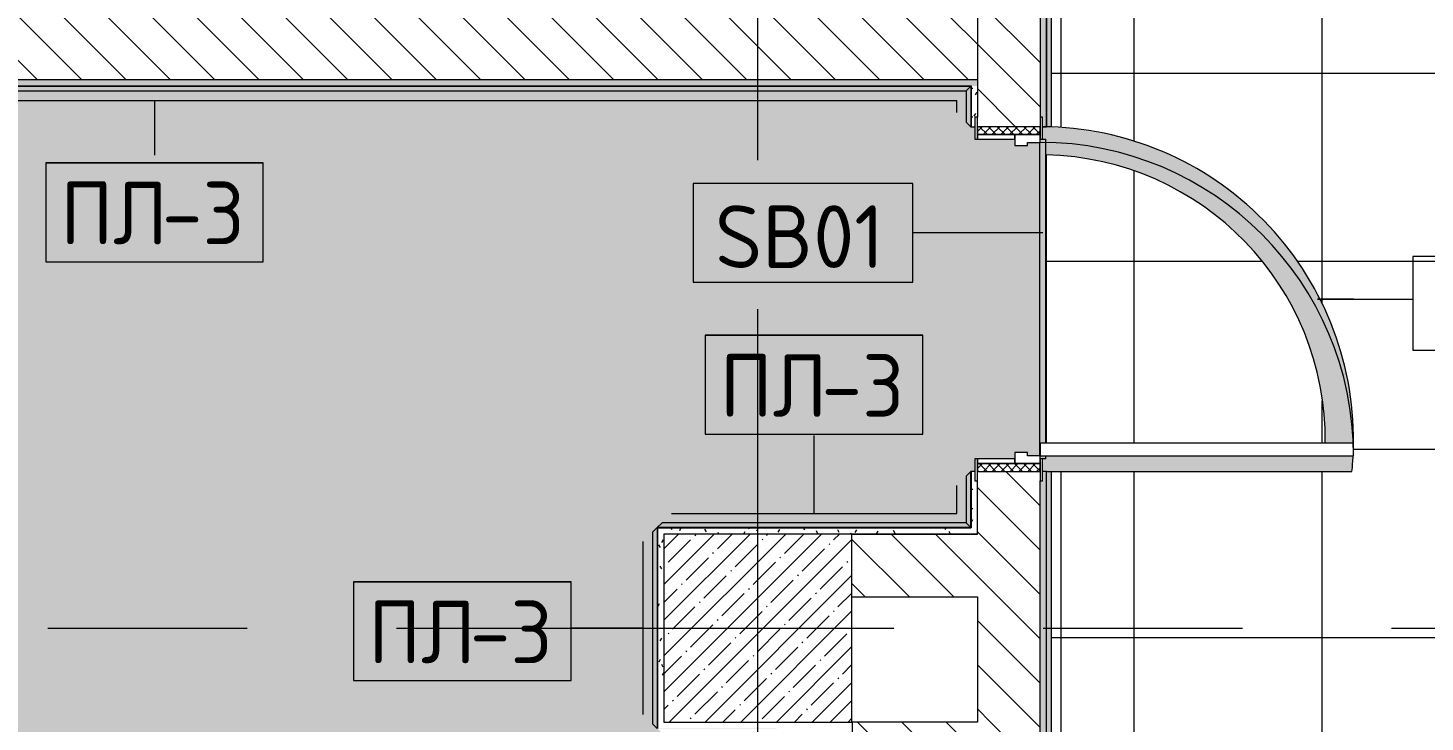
# Model space of a CAD drawing. Header units: millimetres. Extents: x -4005 to 195566, y -8553 to 29000.
# Drawn here: x 30981 to 35438, y 17850 to 20065 of the extents above; entities that cross this region are included whole.
import ezdxf

# ---------------------------------------------------------------- set-up
doc = ezdxf.new("R2010")
doc.units = ezdxf.units.MM
doc.linetypes.add('Осевая', pattern=[3175, 635, -476.25, 1587.5, -476.25])
for name, color, linetype, lineweight in [('A-DOOR', 7, 'Continuous', 9), ('A-DOOR-1', 7, 'Continuous', 13), ('A-DOOR-FRAM', 7, 'Continuous', 13), ('A-DOOR-FRAM-1', 7, 'Continuous', 9), ('A-FLOR-HRAL-IDEN', 7, 'Continuous', 9), ('A-FLOR-IDEN', 7, 'Continuous', 9), ('A-FLOR-PATT', 7, 'Continuous', 9), ('A-GENM-IDEN', 7, 'Continuous', 9), ('A-WALL', 7, 'Continuous', 9), ('I-WALL', 7, 'Continuous', 9), ('S-COLS', 7, 'Continuous', 9), ('Ограждение', 7, 'Continuous', 9), ('Оси-2', 7, 'Осевая', 9), ('Поручни', 7, 'Continuous', 9)]:
    doc.layers.add(name, color=color, linetype=linetype, lineweight=lineweight)
for name, color, linetype, lineweight, true_color in [('A-FLOR-1', 7, 'Continuous', 9, 0x787878), ('A-GENM-1', 7, 'Continuous', 9, 0xff8040), ('A-GENM-2', 7, 'Continuous', 9, 0x004000), ('A-WALL-1', 9, 'Continuous', 9, 0x808080), ('A-WALL-FNSH-1', 9, 'Continuous', 9, 0x808080), ('I-WALL-2', 9, 'Continuous', 9, 0x808080), ('S-COLS-1', 9, 'Continuous', 9, 0x808080)]:
    doc.layers.add(name, color=color, linetype=linetype, lineweight=lineweight, true_color=true_color)
doc.styles.add('GOST Common_1', font='GOST_Common.ttf', dxfattribs={"height": 200})
pattern_1 = [(135, (0, 0), (-70.71068, -70.71068), [])]
pattern_2 = [(0, (0, 0), (121.92, 30.48), [10.058, -81.382, 10.058, -81.382, -487.68]), (0, (0, 0), (121.92, 30.48), [-182.88, 10.058, -172.822, 10.058, -81.382, -213.36]), (0, (0, 0), (121.92, 30.48), [-457.2, 10.058, -50.902, 10.058, -142.342]), (120, (45.72, 15.24), (-87.356454, 90.345817), [10.058, -81.382, 10.058, -81.382, -487.68]), (120, (45.72, 15.24), (-87.356454, 90.345817), [-182.88, 10.058, -172.822, 10.058, -81.382, -213.36]), (120, (45.72, 15.24), (-87.356454, 90.345817), [-457.2, 10.058, -50.902, 10.058, -142.342]), (240, (60.96, 76.2), (-34.563546, -120.825817), [10.058, -81.382, 10.058, -81.382, -487.68]), (240, (60.96, 76.2), (-34.563546, -120.825817), [-182.88, 10.058, -172.822, 10.058, -81.382, -213.36]), (240, (60.96, 76.2), (-34.563546, -120.825817), [-457.2, 10.058, -50.902, 10.058, -142.342])]

# ---------------------------------------------------------------- blocks, each defined once
blk = doc.blocks.new('BSC_Колонна _Прямоугольная - 600х600-V22-План отделки полов с раскладкой материалов 1 этажа в осях 1-12')
at = {"layer": 'S-COLS'}
h = blk.add_hatch(dxfattribs=at)
h.set_pattern_fill('FP_40', color=256, style=0, pattern_type=2)
h.set_pattern_definition([(45, (-33310, -18150), (-57.02463, 57.02463), []), (45, (-33252.975, -18150), (-57.02463, 57.02463), [100.806, -20.161, 3.353, -16.808])])
h.paths.add_polyline_path([(162.5, -300), (300, -300), (300, 300), (-300, 300), (-300, -300), (80.5, -300)])
at = {"layer": 'S-COLS-1'}
for p, q in [((300, 300), (-300, 300)), ((-300, 300), (-300, -300)), ((300, -300), (300, 300)), ((-300, -300), (300, -300))]:
    blk.add_line(p, q, dxfattribs=at)
blk = doc.blocks.new('110_Дверь_СКБ_1Ст_Внутренняя1 - Д-4к_п__1100x2100h_Артистические EI30-23988509-План отделки полов с раскладкой материалов 1 этажа в осях 1-12')
at = {"layer": 'A-DOOR'}
h = blk.add_hatch(dxfattribs=at)
h.set_pattern_fill('FP_54', color=256, style=0, pattern_type=2)
h.set_pattern_definition([(135, (1751.41, 164.685), (-14.14214, -14.14214), []), (225, (1751.41, 164.685), (14.14214, -14.14214), [])])
h.paths.add_polyline_path([(562.5, 20), (562.5, 100), (537.5, 100), (537.5, -100), (562.5, -100)])
at = {"layer": 'A-DOOR-FRAM-1'}
h = blk.add_hatch(dxfattribs=at)
h.set_pattern_fill('FP_55', color=256, style=0, pattern_type=2)
h.set_pattern_definition([(45, (-371.384, 164.685), (-14.1421, 14.1421), []), (135, (-371.384, 164.685), (-14.1421, -14.1421), [])])
h.paths.add_polyline_path([(-512.5, 99.8), (-512.5, 100), (-537.5, 100), (-537.5, -100), (-512.5, -100), (-512.5, 98)])
at = {"layer": 'A-DOOR'}
blk.add_arc((512.5, 100), 1000, 90, 180, dxfattribs=at)
at = {"layer": 'A-DOOR-1'}
for p, q in [((512.5, 1100), (472.5, 1100)), ((472.5, 1100), (472.5, 100)), ((512.5, 100), (512.5, 1100)), ((472.5, 100), (512.5, 100))]:
    blk.add_line(p, q, dxfattribs=at)
at = {"layer": 'A-DOOR-FRAM'}
for p, q in [((-497.5, 108), (-567.5, 108)), ((-567.5, 108), (-567.5, 100)), ((-567.5, 100), (-497.5, 100)), ((-512.5, 100), (-537.5, 100)), ((-537.5, 100), (-537.5, -100)), ((-487.5, 100), (-512.5, 100)), ((-512.5, 100), (-512.5, 20)), ((-512.5, -100), (-512.5, 100)), ((-497.5, 100), (-512.5, 100)), ((-512.5, 100), (-512.5, 99)), ((-512.5, 99), (-497.5, 99)), ((-497.5, 100), (-497.5, 108)), ((-497.5, 99), (-497.5, 100)), ((-487.5, 60), (-487.5, 100)), ((512.5, 100), (512.5, 60)), ((537.5, 100), (512.5, 100)), ((592.5, 108), (522.5, 108)), ((522.5, 108), (522.5, 100)), ((537.5, 100), (522.5, 100)), ((522.5, 100), (522.5, 99)), ((522.5, 100), (592.5, 100)), ((522.5, 99), (537.5, 99)), ((537.5, 20), (537.5, 100)), ((562.5, 100), (537.5, 100)), ((537.5, 100), (537.5, -100)), ((537.5, 99), (537.5, 100)), ((562.5, -100), (562.5, 100)), ((592.5, 100), (592.5, 108)), ((-477.5, 60), (-487.5, 60)), ((-477.5, 20), (-477.5, 60)), ((512.5, 60), (502.5, 60)), ((502.5, 60), (502.5, 20)), ((-512.5, 20), (-477.5, 20)), ((-497.5, 20), (-512.5, 20)), ((-512.5, 20), (-512.5, -100)), ((-497.5, -100), (-497.5, 20)), ((502.5, 20), (537.5, 20)), ((537.5, 20), (522.5, 20)), ((522.5, 20), (522.5, -100)), ((537.5, -100), (537.5, 20)), ((-497.5, -100), (-567.5, -100)), ((-567.5, -100), (-567.5, -108)), ((-567.5, -108), (-497.5, -108)), ((-537.5, -100), (-512.5, -100)), ((-512.5, -100), (-497.5, -100)), ((-497.5, -108), (-497.5, -100)), ((522.5, -100), (537.5, -100)), ((592.5, -100), (522.5, -100)), ((522.5, -100), (522.5, -108)), ((522.5, -108), (592.5, -108)), ((537.5, -100), (562.5, -100)), ((592.5, -108), (592.5, -100))]:
    blk.add_line(p, q, dxfattribs=at)
blk = doc.blocks.new('Плинтус - Плинтус керамогранит бежевый-32865284-План отделки полов с раскладкой материалов 1 этажа в осях 1-12')
at = {"layer": 'A-GENM-1'}
blk.add_hatch(color=256, dxfattribs=at).paths.add_polyline_path([(4906, 15), (0, 15), (0, 0), (4891, 0)])
for p, q in [((0, 45), (4936, 45)), ((0, 0), (0, 15)), ((4906, 15), (0, 15)), ((4891, 0), (0, 0)), ((4891, 0), (4906, 15))]:
    blk.add_line(p, q, dxfattribs=at)
blk = doc.blocks.new('Плинтус - Плинтус керамогранит бежевый-33446224-План отделки полов с раскладкой материалов 1 этажа в осях 1-12')
at = {"layer": 'A-GENM-1'}
blk.add_hatch(color=256, dxfattribs=at).paths.add_polyline_path([(3250.2, 15), (15, 15), (0, 0), (3250.2, 0)])
for p, q in [((45, 45), (3250.2, 45)), ((15, 15), (0, 0)), ((3250.2, 0), (0, 0)), ((3250.2, 15), (15, 15)), ((3250.2, 15), (3250.2, 0))]:
    blk.add_line(p, q, dxfattribs=at)
blk = doc.blocks.new('Плинтус - Плинтус темный _ст_школа_-32863693-План отделки полов с раскладкой материалов 1 этажа в осях 1-12')
at = {"layer": 'A-GENM-2'}
blk.add_hatch(color=256, dxfattribs=at).paths.add_polyline_path([(0, 0), (999.9, 0.1), (985, 15), (15, 15), (1, 1)])
for p, q in [((45, 45), (955, 45)), ((15, 15), (0, 0)), ((1000, 0), (0, 0)), ((985, 15), (15, 15)), ((1000, 0), (985, 15))]:
    blk.add_line(p, q, dxfattribs=at)
blk = doc.blocks.new('Плинтус - Плинтус темный _ст_школа_-32863688-План отделки полов с раскладкой материалов 1 этажа в осях 1-12')
at = {"layer": 'A-GENM-2'}
blk.add_hatch(color=256, dxfattribs=at).paths.add_polyline_path([(0, 0), (641, 1), (627, 15), (15, 15), (1, 1)])
for p, q in [((45, 45), (597, 45)), ((15, 15), (0, 0)), ((642, 0), (0, 0)), ((627, 15), (15, 15)), ((642, 0), (627, 15))]:
    blk.add_line(p, q, dxfattribs=at)
blk = doc.blocks.new('Плинтус - Плинтус темный _ст_школа_-32863698-План отделки полов с раскладкой материалов 1 этажа в осях 1-12')
at = {"layer": 'A-GENM-2'}
blk.add_hatch(color=256, dxfattribs=at).paths.add_polyline_path([(3514.1, -15), (5193, -15), (5206.6, 0), (0.1, -0.1), (15, -15), (3467.6, -15)])
for p, q in [((0, 0), (5208, 0)), ((15, -15), (5193, -15)), ((5193, -15), (5208, 0)), ((45, -45), (5163, -45))]:
    blk.add_line(p, q, dxfattribs=at)
blk = doc.blocks.new('Плинтус - Плинтус темный _ст_школа_-32863699-План отделки полов с раскладкой материалов 1 этажа в осях 1-12')
at = {"layer": 'A-GENM-2'}
blk.add_hatch(color=256, dxfattribs=at).paths.add_polyline_path([(0, 0), (129, 0), (114, 15), (15, 15)])
for p, q in [((45, 45), (84, 45)), ((15, 15), (0, 0)), ((129, 0), (0, 0)), ((114, 15), (15, 15)), ((129, 0), (114, 15))]:
    blk.add_line(p, q, dxfattribs=at)
blk = doc.blocks.new('Плинтус - Плинтус темный _ст_школа_-32863700-План отделки полов с раскладкой материалов 1 этажа в осях 1-12')
at = {"layer": 'A-GENM-2'}
blk.add_hatch(color=256, dxfattribs=at).paths.add_polyline_path([(0, 0), (178.8, 0.2), (164, 15), (15, 15), (0.1, 0.1)])
for p, q in [((45, 45), (134, 45)), ((15, 15), (0, 0)), ((179, 0), (0, 0)), ((164, 15), (15, 15)), ((179, 0), (164, 15))]:
    blk.add_line(p, q, dxfattribs=at)
blk = doc.blocks.new('Ограждение - Ограждение-32870510-План отделки полов с раскладкой материалов 1 этажа в осях 1-12')
at = {"layer": 'Ограждение'}
h = blk.add_hatch(color=256, dxfattribs=at)
h.paths.add_polyline_path([(34210, 18700), (34210.4, 18740), (34228, 18740), (34228, 19710), (34210, 19710), (34209.7, 19700), (34208, 19700), (34208, 18700)])
h.paths.add_polyline_path([(34218, 18690), (34228, 18690), (34228, 18700), (34210, 18700), (34210, 18690)])
at = {"layer": 'Поручни'}
for p, q in [((34208, 19700), (34208, 18700)), ((34218, 19710), (34228, 19710)), ((34228, 18740), (34228, 19710)), ((34228, 18690), (34218, 18690)), ((34228, 18690), (34228, 18700))]:
    blk.add_line(p, q, dxfattribs=at)
blk = doc.blocks.new('Mark Reiling - Mark Reiling-26174330-План отделки полов с раскладкой материалов 1 этажа в осях 1-12')
at = {"layer": 'A-GENM-IDEN'}
for p, q in [((-3.47, 1.49), (-3.47, -1.663)), ((-3.47, 1.49), (3.47, 1.49)), ((3.47, 1.49), (-3.47, 1.49)), ((-3.47, 1.49), (-3.47, -1.663)), ((3.47, -1.663), (3.47, 1.49)), ((3.47, -1.663), (3.47, 1.49)), ((-3.47, -1.663), (3.47, -1.663)), ((-3.47, -1.663), (3.47, -1.663))]:
    blk.add_line(p, q, dxfattribs=at)
blk = doc.blocks.new('М_перекрытий_ЭП - Типоразмер-25383776-План отделки полов с раскладкой материалов 1 этажа в осях 1-12')
at = {"layer": 'A-FLOR-IDEN'}
for p, q in [((3.352, 1.578), (-3.336, 1.578)), ((-3.336, 1.578), (-3.336, -1.406)), ((3.352, -1.406), (3.352, 1.578)), ((-3.336, -1.406), (3.352, -1.406))]:
    blk.add_line(p, q, dxfattribs=at)
blk = doc.blocks.new('М_ограждение1 - Типоразмер-32868623-План отделки полов с раскладкой материалов 1 этажа в осях 1-12')
at = {"layer": 'A-FLOR-HRAL-IDEN'}
for p, q in [((3.352, 1.797), (-3.648, 1.797)), ((-3.648, 1.797), (-3.648, -1.359)), ((3.352, -1.359), (3.352, 1.797)), ((-3.648, -1.359), (3.352, -1.359))]:
    blk.add_line(p, q, dxfattribs=at)

msp = doc.modelspace()

# ---------------------------------------------------------------- hatches: boundary and pattern name
at = {"layer": 'A-FLOR-PATT'}
h = msp.add_hatch(dxfattribs=at)
h.set_pattern_fill('FP_125', color=256, style=0, pattern_type=2)
h.set_pattern_definition([(0, (27309.74, 15720), (0, 600), []), (90, (27309.74, 15720), (-600, 4e-14), [])])
h.paths.add_polyline_path([(22569, 10879), (22570, 10880), (22569, 11880), (22569, 11879), (22569, 10880)])
h.paths.add_polyline_path([(28055.3, 7920), (25010, 7921), (25010, 7936), (30210, 7936), (30210, 8851.7), (30318.1, 8851.2), (30425.3, 8838.3), (30530.4, 8813.3), (30632, 8776.3), (30728.6, 8727.9), (30819, 8668.7), (30908.3, 8593), (30976.6, 8521.3), (31041.7, 8435.1), (31096.4, 8341.9), (31140.1, 8243.1), (31172.2, 8139.9), (31214.4, 8199.4), (31265.7, 8251.2), (31324.8, 8293.9), (31391.9, 8326.9), (31459.8, 8347.7), (31532.1, 8357.4), (31605, 8355.2), (31605, 7920), (32710, 7921), (32710, 7936), (38493.3, 7936), (38493.3, 8127.9), (37568.1, 8127.9), (37574.7, 8232.1), (37592.6, 8334.9), (37621.4, 8435.2), (37663.7, 8537.2), (37712.3, 8626.5), (37769.6, 8709.7), (37837.7, 8788.8), (37913.9, 8860.1), (37997.4, 8922.8), (38087.1, 8976.2), (38182, 9019.6), (38281, 9052.6), (38181.7, 9091.1), (38087, 9140), (37998.1, 9198.6), (37915.9, 9266.4), (37841.4, 9342.6), (37775.4, 9426.3), (37718.7, 9516.5), (37671.9, 9612.2), (37635.5, 9712.3), (37610, 9815.8), (37595.7, 9921.4), (37592.7, 10027.9), (38493.3, 10027.9), (38493.3, 10120), (38504, 10120), (38504, 10664), (37954, 10664), (37954, 11236), (38234, 11236), (38234, 12100), (37887.3, 12100), (37880.1, 12164.9), (37880.1, 12175), (37870, 12175), (37870, 12225), (37883.6, 12225), (37883.9, 12230.1), (37898.5, 12293.8), (37923.5, 12354.1), (37958.3, 12409.4), (38001.8, 12458.1), (38052.7, 12498.9), (37947.1, 12528.6), (37838.9, 12573.1), (37747.7, 12622.3), (37658.4, 12683.8), (37575.4, 12755.6), (37500.8, 12836), (37435.5, 12924.1), (37380.1, 13018.8), (37335.5, 13119), (37302.1, 13223.5), (37280.4, 13331.1), (37270.6, 13440.3), (37272.8, 13550), (38234, 13550), (38234, 21575.3), (37940, 21575.3), (37940, 22975.3), (38270, 22975.3), (38270, 23004), (34230, 23003), (34231, 19748.9), (34322.1, 19743.7), (34431.8, 19725.1), (34538.8, 19694.4), (34641.7, 19652), (34739.2, 19598.5), (34830.2, 19534.5), (34915.5, 19458.4), (34988.1, 19378.1), (35053.1, 19287.8), (35107.6, 19190.8), (35151, 19088.3), (35182.8, 18981.7), (35202.5, 18872.2), (35209.9, 18761.2), (35210, 18740), (35209.9, 18700), (35207.2, 18700), (35205, 18650), (34246, 18650), (34246, 13744), (28076, 13744), (28076, 12730), (28061, 12730), (28061, 13759), (34231, 13760), (34230, 13760), (28060, 13759), (28060, 12120), (28640, 12120), (28640, 12080), (28060, 12080), (28061, 11240), (28640, 11240), (28640, 11200), (28060, 11200), (28060, 10880), (28061, 10880.5), (28061, 11150), (28076, 11150), (28076, 10864), (23810, 10864), (23810, 10300), (23770, 10300), (23770, 10864), (22930, 10864), (22930, 10300), (22890, 10300), (22890, 10864), (22569, 10864), (22569, 10879), (22554, 10864), (22554, 11864), (22310, 11864), (22310, 10956.3), (22206.6, 10956.5), (22103.8, 10968), (22002.9, 10990.6), (21905.1, 11024.2), (21811.5, 11068.2), (21723.3, 11122.2), (21641.5, 11185.5), (21567.1, 11257.4), (21500.1, 11338.4), (21444.1, 11423.2), (21396.9, 11515.2), (21360, 11611.9), (21323.1, 11515.2), (21271.4, 11416.3), (21216, 11333.4), (21152.9, 11257.4), (21078.5, 11185.5), (20996.7, 11122.2), (20908.5, 11068.2), (20814.9, 11024.2), (20717.1, 10990.6), (20606.7, 10966.9), (20510, 10956.5), (20410, 10956.3), (20410, 11864), (20246, 11864), (20246, 10900), (20231, 10900), (20231, 11879), (20230, 11879), (20231, 10855.2), (20730.3, 10855.2), (20730.3, 9040), (20230, 9040), (20230, 7936), (22510, 7936), (22510, 7921), (22530, 7921), (22530, 8851.7), (22638.1, 8851.2), (22745.3, 8838.3), (22850.4, 8813.3), (22952, 8776.3), (23048.6, 8727.9), (23139, 8668.7), (23228.3, 8593), (23296.6, 8521.3), (23361.7, 8435.1), (23416.4, 8341.9), (23460.1, 8243.1), (23492.2, 8139.9), (23534.4, 8199.4), (23585.7, 8251.2), (23644.8, 8293.9), (23711.9, 8326.9), (23779.8, 8347.7), (23852.1, 8357.4), (23925, 8355.2), (23925, 7920), (27959.7, 7920)])
h.paths.add_polyline_path([(30611.1, 7928), (31109.1, 7928), (31104.2, 8012.4), (31086.8, 8110.4), (31058, 8205.8), (31018.3, 8297.1), (30968.2, 8383.1), (30902, 8469.3), (30839.6, 8534.7), (30762.9, 8598.3), (30679.3, 8652.4), (30590, 8696.3), (30496.1, 8729.5), (30399, 8751.6), (30300, 8762.1), (30300, 7928)])
h.paths.add_polyline_path([(31515, 7928), (31515, 8265.7), (31448.1, 8251.2), (31390.1, 8227.2), (31337.4, 8193.5), (31290.2, 8149.5), (31251.7, 8097.6), (31223.3, 8039.5), (31205.9, 7977.3), (31201.4, 7928), (31223.3, 7928)])
h.paths.add_polyline_path([(23429.1, 7928), (23424.2, 8012.4), (23406.8, 8110.4), (23378, 8205.8), (23338.3, 8297.1), (23288.2, 8383.1), (23222, 8469.3), (23159.6, 8534.7), (23082.9, 8598.3), (22999.3, 8652.4), (22910, 8696.3), (22816.1, 8729.5), (22719, 8751.6), (22620, 8762.1), (22620, 7928), (23424.2, 7928)])
h.paths.add_polyline_path([(23525.9, 7928), (23835, 7928), (23835, 8265.7), (23768.1, 8251.2), (23710.1, 8227.2), (23657.4, 8193.5), (23610.2, 8149.5), (23571.7, 8097.6), (23543.3, 8039.5), (23525.9, 7977.3), (23521.4, 7928)])
h.paths.add_polyline_path([(37945.5, 8217.9), (38493.3, 8217.9), (38493.3, 8994.7), (38413.4, 8988.2), (38311.3, 8967.5), (38212, 8934.7), (38116.7, 8890), (38027.5, 8834.3), (37943.8, 8766.5), (37872, 8692.9), (37808.1, 8609.3), (37754.6, 8518.7), (37712.3, 8422.3), (37681.9, 8321.5), (37663.7, 8217.9), (37913.9, 8217.9)])
h.paths.add_polyline_path([(20680.3, 9090), (20680.3, 10805.2), (20230, 10805.2), (20230, 9090)])
h.paths.add_polyline_path([(38493.3, 9099.5), (38493.3, 9937.9), (37684.7, 9937.9), (37698.7, 9831.2), (37725.2, 9726.9), (37763.9, 9626.5), (37814.1, 9531.3), (37875.2, 9442.8), (37946.3, 9362), (38026.5, 9290.3), (38114.5, 9228.4), (38212.5, 9176.2), (38309.4, 9138), (38415.1, 9110.4)])
h.paths.add_polyline_path([(38520, 10120), (38519, 10680), (38519, 10679), (38519, 10120)])
h.paths.add_polyline_path([(37990, 10679), (37970, 10680), (37970, 11220), (38250, 11221), (38249, 11221), (37969, 11220), (37970, 10679), (37970.2, 10679)])
h.paths.add_polyline_path([(22210, 11047), (22210, 11880), (20510, 11880), (20510, 11047), (20606.7, 11058.1), (20694.2, 11077.7), (20787.3, 11110.1), (20876, 11153), (20959.2, 11205.9), (21035.8, 11267.9), (21104.7, 11338.4), (21169.2, 11423.2), (21216, 11500.7), (21257, 11590.4), (21287.3, 11684.1), (21306.6, 11780.8), (21314.7, 11879), (21405.3, 11879), (21413.4, 11780.8), (21432.7, 11684.1), (21463, 11590.4), (21504, 11500.7), (21555, 11416.3), (21616.7, 11336.9), (21684.2, 11267.9), (21760.8, 11205.9), (21844, 11153), (21932.7, 11110.1), (22025.8, 11077.7), (22122, 11056.2), (22206.6, 11047.3)])
h.paths.add_polyline_path([(28076, 11850), (28061, 11850), (28061, 12030), (28076, 12030)])
h.paths.add_polyline_path([(37975.4, 12225), (38250, 12225), (38250, 12481.9), (38194.4, 12472.9), (38141.5, 12453.6), (38093.1, 12424.8), (38051, 12387.4), (38016.6, 12342.9), (37991.1, 12292.7), (37975.4, 12238.6), (37974.1, 12225)])
h.paths.add_polyline_path([(38250, 12565.2), (38249, 13425), (37370, 13425), (37370, 13460), (37360.1, 13460), (37370, 13343.9), (37388.8, 13247.9), (37421.6, 13145.8), (37466.2, 13048.4), (37522, 12956.8), (37588.1, 12872.4), (37663.7, 12796.4), (37748.8, 12729.1), (37845.4, 12670.6), (37936.2, 12628.4), (38038.1, 12595.1), (38143.1, 12573.9), (38194.4, 12569.7)])
h.paths.add_polyline_path([(38249, 13550), (38250, 13550), (38249, 14474.1)])
h.paths.add_polyline_path([(35119.9, 18740), (35115.3, 18842.6), (35099.1, 18944), (35071.6, 19042.9), (35033.1, 19138.1), (34984.1, 19228.4), (34925.3, 19312.6), (34857.3, 19389.6), (34778, 19460.7), (34697.7, 19518.3), (34608, 19568.3), (34513.3, 19608), (34414.7, 19636.7), (34313.5, 19654.1), (34230, 19658.9), (34230.4, 18740), (35115.3, 18740)])
h.paths.add_polyline_path([(34231, 19750), (34231, 23000.2), (35189.8, 23000.2), (35189.8, 22985.2), (34246, 22985.2), (34246, 19750)])
h.paths.add_polyline_path([(38532, 21550.3), (38532, 21575), (38490, 21575), (38490, 21550.3), (38493.3, 21550.3)])
h.paths.add_polyline_path([(38680, 21590.3), (38680, 21635.3), (38710, 21635.3), (38710, 21625.3), (38748.9, 21625.3), (38748.9, 21715.3), (38760, 21715.3), (38760, 22875.3), (38745.9, 22875.3), (38745.9, 22925.3), (38710, 22925.3), (38710, 22915.3), (38680, 22915.3), (38680, 22960.3), (38540, 22960.3), (38540, 22925.3), (38538.3, 22925.3), (38538.3, 21625.3), (38540, 21625.3), (38540, 21590.3)])
h.paths.add_polyline_path([(38288.7, 21625.3), (38493.3, 21625.3), (38493.3, 22925.3), (37990, 22925.3), (37990, 21625.3), (38270, 21625.3)])
h.paths.add_polyline_path([(38490, 22975.3), (38532, 22975.3), (38532, 23004), (38490, 23004)])
h.paths.add_polyline_path([(36990, 22983), (35190, 22983), (35190, 23003), (38249, 23002), (38249, 22987), (36990, 22987)])
h = msp.add_hatch(color=256, dxfattribs=at)
h.paths.add_polyline_path([(33369.5, 15220), (33370.5, 15221), (33369.5, 17830), (32990, 17830), (32990, 18470), (33990, 18471), (33990, 18650), (34002, 18650), (34002, 18690), (34130, 18690), (34130, 18710), (34170, 18710), (34170, 18700), (34208, 18700), (34208, 19700), (34170, 19700), (34170, 19690), (34130, 19690), (34130, 19710), (34002, 19710), (34002, 19750), (33990, 19750), (33989, 19880), (28780, 19879), (28781, 15220), (33354.5, 15220)])
h.paths.add_polyline_path([(32989, 18471), (33004, 18486), (33974, 18486), (33974, 18635), (33989, 18649.8), (33988.9, 18471), (32990, 18471)])
h.paths.add_polyline_path([(32989, 17829), (32974, 17844), (32974, 18456), (32989, 18469.7), (32989, 17830)])
h.paths.add_polyline_path([(28796, 15221), (28781, 15222.2), (28781.3, 19879), (33989, 19878.6), (33989, 19750), (33974, 19765), (33974, 19864), (28796, 19864), (28796, 15236), (33354.5, 15236), (33354.5, 17814), (33004, 17814), (32990.1, 17829), (33369.5, 17829), (33369.4, 15221), (30565.6, 15221)])
h.paths.add_polyline_path([(30011.3, 17811.4), (30003.1, 17811.4), (29973.1, 17841.4), (29973.1, 18456.4), (30003.1, 18486.4), (30616.3, 18486.4), (30646.3, 18456.4), (30646.3, 17841.4), (30616.3, 17811.4), (30610, 17811.4)])
h.paths.add_polyline_path([(30631.3, 17826.4), (30631.3, 18471.4), (29988.1, 18471.4), (29988.3, 17826.4), (30630, 17826.4)])
h.paths.add_polyline_path([(29990, 17830), (29990, 18470), (30630, 18470), (30630, 17830), (30010, 17830)])
h.paths.add_polyline_path([(34228, 18740), (34230, 18740), (34230, 19658.9), (34228, 19659), (34228, 18795.2)])
h.paths.add_polyline_path([(34230, 19748.9), (34230, 19750), (34228, 19749)])
h = msp.add_hatch(color=256, dxfattribs=at)
h.paths.add_polyline_path([(34826.8, 18650), (35205, 18650), (35207.2, 18700), (34228, 18700), (34228, 18690), (34218, 18690), (34218, 18650), (34246, 18650)])
h.paths.add_polyline_path([(35119.9, 18740), (35209, 18740), (35209.9, 18761.2), (35202.5, 18872.2), (35182.8, 18981.7), (35151, 19088.3), (35107.6, 19190.8), (35053.1, 19287.8), (34984.1, 19382.6), (34913.5, 19460.7), (34826.8, 19536.8), (34739.2, 19598.5), (34641.7, 19652), (34538.8, 19694.4), (34431.8, 19725.1), (34313.5, 19744.2), (34218, 19749.6), (34218, 19710), (34228, 19710), (34228, 19659), (34313.5, 19654.1), (34414.7, 19636.7), (34513.3, 19608), (34608, 19568.3), (34697.7, 19518.3), (34781.2, 19458.4), (34857.3, 19389.6), (34925.3, 19312.6), (34984.1, 19228.4), (35033.1, 19138.1), (35071.6, 19042.9), (35099.1, 18944), (35115.3, 18842.6), (35119, 18761.2)])
at = {"layer": 'I-WALL'}
h = msp.add_hatch(dxfattribs=at)
h.set_pattern_fill('FP_20', color=256, style=0, pattern_type=2)
h.set_pattern_definition(pattern_1)
h.paths.add_polyline_path([(34210, 17850), (34210, 18650), (34010, 18650), (34010, 17850), (34130, 17850)])
h.paths.add_polyline_path([(34010, 19750), (34210, 19750), (34210, 23400), (34010, 23400), (34010, 19775.6)])
h = msp.add_hatch(dxfattribs=at)
h.set_pattern_fill('FP_20', color=256, style=0, pattern_type=2)
h.set_pattern_definition(pattern_1)
h.paths.add_polyline_path([(33990, 19900), (34010, 19900), (34010, 20100), (28760, 20100), (28760, 19900), (33472.5, 19900)])
h = msp.add_hatch(dxfattribs=at)
h.set_pattern_fill('FP_20', color=256, style=0, pattern_type=2)
h.set_pattern_definition(pattern_1)
h.paths.add_polyline_path([(33990, 18250), (34010, 18250), (34010, 18450), (33610, 18450), (33610.5, 18250)])
h = msp.add_hatch(dxfattribs=at)
h.set_pattern_fill('FP_20', color=256, style=0, pattern_type=2)
h.set_pattern_definition(pattern_1)
h.paths.add_polyline_path([(33990, 17650), (34210, 17650), (34210, 17850), (33610.5, 17850), (33610.5, 17650)])
at = {"layer": 'I-WALL-2'}
h = msp.add_hatch(dxfattribs=at)
h.set_pattern_fill('FP_116', color=256, style=0, pattern_type=2)
h.set_pattern_definition(pattern_2)
h.paths.add_polyline_path([(34210, 13760), (34230, 13760), (34230, 18650), (34218, 18650), (34218, 18620), (34210, 18620), (34210, 13772.6)])
h.paths.add_polyline_path([(34230, 19750), (34230, 23004), (34210, 23004), (34210.2, 19780), (34218, 19780), (34218, 19750)])
h = msp.add_hatch(dxfattribs=at)
h.set_pattern_fill('FP_116', color=256, style=0, pattern_type=2)
h.set_pattern_definition(pattern_2)
h.paths.add_polyline_path([(34010, 19880), (34010, 19900), (28780, 19900), (28781, 19880), (33990, 19880)])
h = msp.add_hatch(dxfattribs=at)
h.set_pattern_fill('FP_116', color=256, style=0, pattern_type=2)
h.set_pattern_definition(pattern_2)
h.paths.add_polyline_path([(34010, 18450), (34010, 18620), (34002, 18620), (34002, 18650), (33990, 18650), (33990, 18450)])
h.paths.add_polyline_path([(33990, 19750), (34002, 19750), (34002, 19780), (34010, 19780), (34010, 19880), (33990, 19880), (33990, 19875.5)])
h = msp.add_hatch(dxfattribs=at)
h.set_pattern_fill('FP_116', color=256, style=0, pattern_type=2)
h.set_pattern_definition(pattern_2)
h.paths.add_polyline_path([(32990, 18450), (33990, 18450), (33989, 18470), (32990, 18470)])
h = msp.add_hatch(dxfattribs=at)
h.set_pattern_fill('FP_116', color=256, style=0, pattern_type=2)
h.set_pattern_definition(pattern_2)
h.paths.add_polyline_path([(32990, 17830), (33010, 17830), (33010, 18450), (32990, 18449.6)])

# ---------------------------------------------------------------- linework, layer by layer
at = {"layer": 'A-FLOR-1'}
for p, q in [((34230, 18740), (34230, 19658.9)), ((34246, 18650), (35205, 18650))]:
    msp.add_line(p, q, dxfattribs=at)
for radius, start, end in [(1000, 359.4252, 89.5408), (910, 359.3704, 88.8631), (1000, 354.2608, 357.1299)]:
    msp.add_arc((34210, 18750), radius, start, end, dxfattribs=at)
at = {"layer": 'A-FLOR-HRAL-IDEN'}
msp.add_line((34218.3, 19411.6), (33803.5, 19411.6), dxfattribs=at)
at = {"layer": 'A-FLOR-IDEN'}
for p, q in [((35095.1, 19200), (35398.7, 19200)), ((35209.9, 19200), (35095.1, 19200))]:
    msp.add_line(p, q, dxfattribs=at)
at = {"layer": 'A-GENM-IDEN'}
for p, q in [((31385, 19834), (31385, 19659)), ((33489, 18516), (33489, 18764.7)), ((32944, 18150), (32714.2, 18150))]:
    msp.add_line(p, q, dxfattribs=at)
at = {"layer": 'A-WALL'}
for p, q in [((28780, 19880), (33990, 19880)), ((33990, 18650), (33990, 18470))]:
    msp.add_line(p, q, dxfattribs=at)
at = {"layer": 'A-WALL-1'}
for p, q in [((34010, 23400), (34010, 19780)), ((34210, 23079), (34210, 19780)), ((34010, 19900), (28760, 19900)), ((33990, 19880), (33990, 19750)), ((33990, 19750), (34002, 19750)), ((34218, 19750), (34230, 19750)), ((34002, 18650), (33990, 18650)), ((34230, 18650), (34218, 18650)), ((34230, 13760), (34230, 18650)), ((34010, 18450), (34010, 18620)), ((34210, 13780), (34210, 18620)), ((32990, 18470), (32990, 17830)), ((33990, 18470), (33989, 18470)), ((34010, 18450), (33610, 18450)), ((33610, 18450), (34010, 18450)), ((33610, 18250), (34010, 18250)), ((34010, 18250), (34010, 17850)), ((34010, 17850), (33610.5, 17850)), ((33610.5, 17850), (33610.5, 15200))]:
    msp.add_line(p, q, dxfattribs=at)
at = {"layer": 'A-WALL-FNSH-1'}
for p, q in [((34230, 23003), (34230, 19750)), ((34231, 19750), (34231, 23003)), ((28781, 19879), (33989, 19879)), ((33989, 19879), (33989, 19750)), ((33989, 19750), (33990, 19750)), ((34230, 19750), (34231, 19750)), ((33990, 18650), (33989, 18650)), ((33989, 18470), (33989, 18650)), ((34231, 18650), (34230, 18650)), ((34231, 13759), (34231, 18650)), ((33989, 18471), (32989, 18471)), ((32989, 18471), (32989, 17829)), ((32990, 18470), (33989, 18470))]:
    msp.add_line(p, q, dxfattribs=at)
at = {"layer": 'Оси-2'}
for p, q in [((33310, 593.7), (33310, 24898.1)), ((-704.7, 18150), (35850, 18150))]:
    msp.add_line(p, q, dxfattribs=at)

# ---------------------------------------------------------------- block references
at = {"layer": 'A-DOOR', "rotation": 269.9999999999999}
msp.add_blockref('110_Дверь_СКБ_1Ст_Внутренняя1 - Д-4к_п__1100x2100h_Артистические EI30-23988509-План отделки полов с раскладкой материалов 1 этажа в осях 1-12', (34110, 19212.5), dxfattribs=at)
at = {"layer": 'A-FLOR-HRAL-IDEN', "xscale": 99.99999999999993, "yscale": 99.99999999999993, "zscale": 99.99999999999993}
msp.add_blockref('М_ограждение1 - Типоразмер-32868623-План отделки полов с раскладкой материалов 1 этажа в осях 1-12', (33468.4, 19389.4), dxfattribs=at)
at = {"layer": 'A-FLOR-IDEN', "xscale": 99.99999999999993, "yscale": 99.99999999999993, "zscale": 99.99999999999993}
msp.add_blockref('М_перекрытий_ЭП - Типоразмер-25383776-План отделки полов с раскладкой материалов 1 этажа в осях 1-12', (35732.3, 19177.8), dxfattribs=at)
at = {"layer": 'A-GENM-1', "rotation": 270.0000000000006}
for name, p in [('Плинтус - Плинтус керамогранит бежевый-33446224-План отделки полов с раскладкой материалов 1 этажа в осях 1-12', (34231, 23000.2)), ('Плинтус - Плинтус керамогранит бежевый-32865284-План отделки полов с раскладкой материалов 1 этажа в осях 1-12', (34231, 18650))]:
    msp.add_blockref(name, p, dxfattribs=at)
at = {"layer": 'A-GENM-2'}
for name, p in [('Плинтус - Плинтус темный _ст_школа_-32863698-План отделки полов с раскладкой материалов 1 этажа в осях 1-12', (28781, 19879)), ('Плинтус - Плинтус темный _ст_школа_-32863693-План отделки полов с раскладкой материалов 1 этажа в осях 1-12', (32989, 18471))]:
    msp.add_blockref(name, p, dxfattribs=at)
at = {"layer": 'A-GENM-2', "rotation": 89.99999999999994}
for name, p in [('Плинтус - Плинтус темный _ст_школа_-32863699-План отделки полов с раскладкой материалов 1 этажа в осях 1-12', (33989, 19750)), ('Плинтус - Плинтус темный _ст_школа_-32863700-План отделки полов с раскладкой материалов 1 этажа в осях 1-12', (33989, 18471)), ('Плинтус - Плинтус темный _ст_школа_-32863688-План отделки полов с раскладкой материалов 1 этажа в осях 1-12', (32989, 17829))]:
    msp.add_blockref(name, p, dxfattribs=at)
at = {"layer": 'A-GENM-IDEN', "xscale": 99.99999999999993, "yscale": 99.99999999999993, "zscale": 99.99999999999993}
for p in [(31385, 19485.5), (33489, 18935.2), (32367.3, 18148.5)]:
    msp.add_blockref('Mark Reiling - Mark Reiling-26174330-План отделки полов с раскладкой материалов 1 этажа в осях 1-12', p, dxfattribs=at)
at = {"layer": 'S-COLS'}
msp.add_blockref('BSC_Колонна _Прямоугольная - 600х600-V22-План отделки полов с раскладкой материалов 1 этажа в осях 1-12', (33310, 18150), dxfattribs=at)
at = {"layer": 'Поручни'}
msp.add_blockref('Ограждение - Ограждение-32870510-План отделки полов с раскладкой материалов 1 этажа в осях 1-12', (0, 0), dxfattribs=at)

# ---------------------------------------------------------------- texts
at = {"layer": 'A-FLOR-HRAL-IDEN', "insert": (33173.1, 19499.2), "char_height": 200, "width": 697.468, "attachment_point": 1, "style": 'GOST Common_1'}
msp.add_mtext('SB01', dxfattribs=at)
at = {"layer": 'A-GENM-IDEN', "char_height": 200, "attachment_point": 1, "style": 'GOST Common_1'}
for s, insert, width in [('ПЛ', (31084.4, 19574.6), 392.827), ('-3', (31408.5, 19574.6), 344.726), ('ПЛ', (33188.4, 19024.2), 392.827), ('-3', (33512.5, 19024.2), 344.726), ('ПЛ', (32066.7, 18237.6), 392.827), ('-3', (32390.8, 18237.6), 344.726)]:
    msp.add_mtext(s, dxfattribs=dict(at, insert=insert, width=width))

doc.saveas('drawing.dxf')
